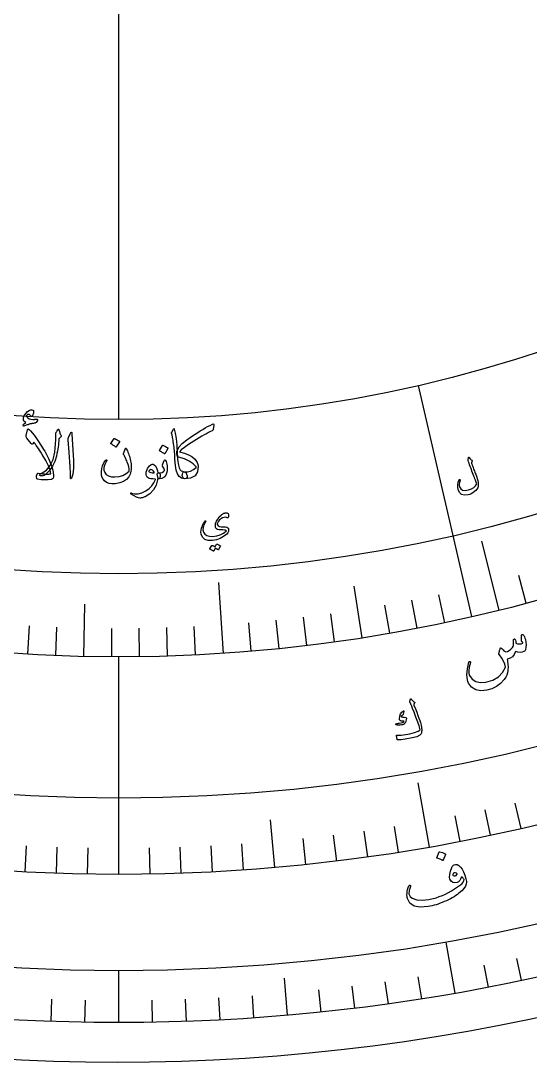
# Model space of a CAD drawing. Header units: millimetres. Extents: x -93 to 93, y -93 to 102.
# Drawn here: x -4.59 to 19.25, y -92.5 to -43.78 of the extents above; entities that cross this region are included whole.
import ezdxf

# ---------------------------------------------------------------- set-up
doc = ezdxf.new("R2010")
doc.units = ezdxf.units.MM
for name, color, linetype in [('CUT_OUTER', 1, 'Continuous'), ('ENGRAVE', 7, 'Continuous'), ('ENGRAVE_FINE', 8, 'Continuous'), ('TEXT', 5, 'Continuous')]:
    doc.layers.add(name, color=color, linetype=linetype)

msp = doc.modelspace()

# ---------------------------------------------------------------- linework, layer by layer
at = {"layer": 'CUT_OUTER'}
msp.add_arc((0.0002, -0.0002), 92.4998, 179.916824, 0.000097, dxfattribs=at)
at = {"layer": 'ENGRAVE'}
for points in [[(0, -62.4375), (0, 62.4375)], [(16.5289, -71.6558), (14.034, -60.8399)], [(17.7999, -71.3507), (16.9939, -68.1198)], [(4.8979, -73.3742), (4.6761, -70.0516)], [(11.3953, -72.6492), (11.0169, -70.2367)], [(-1.6394, -73.5192), (-1.5849, -71.0778)], [(0, -83.7125), (0, -73.5375)], [(14.5365, -82.4407), (14.0065, -79.4346)], [(7.296, -83.3939), (7.1009, -81.164)], [(15.7412, -89.2728), (15.3196, -86.8816)], [(0, -90.65), (0, -88.2219)], [(7.9007, -90.305), (7.7495, -88.5773)]]:
    msp.add_lwpolyline(points, dxfattribs=at)
for radius in [90.65, 90.65, 88.2219, 83.7125, 83.7125, 80.1513, 73.5375, 73.5375, 69.6525, 62.4375, 62.4375]:
    msp.add_circle((0, 0), radius, dxfattribs=at)
at = {"layer": 'ENGRAVE_FINE'}
for points in [[(19.0651, -71.0231), (18.7198, -69.7367)], [(15.2526, -71.9383), (14.9763, -70.6353)], [(12.6853, -72.4351), (12.4555, -71.1231)], [(13.9712, -72.1981), (13.7181, -70.8904)], [(10.1015, -72.8404), (9.9186, -71.521)], [(-4.2534, -73.4144), (-4.1764, -72.0846)], [(6.2022, -73.2755), (6.0899, -71.9482)], [(7.5046, -73.1536), (7.3687, -71.8285)], [(8.8045, -73.0085), (8.645, -71.6861)], [(-2.9469, -73.4784), (-2.8935, -72.1475)], [(-0.3313, -73.5368), (-0.3253, -72.2048)], [(0.9769, -73.531), (0.9592, -72.1991)], [(2.2848, -73.502), (2.2434, -72.1706)], [(3.5919, -73.4497), (3.5268, -72.1193)], [(18.8312, -81.567), (18.5565, -80.3772)], [(17.4048, -81.8832), (17.1509, -80.6889)], [(15.9731, -82.1745), (15.7401, -80.9759)], [(11.6505, -82.8978), (11.4806, -81.6887)], [(13.0955, -82.6819), (12.9045, -81.4759)], [(5.8395, -83.5086), (5.7543, -82.2906)], [(8.7503, -83.2539), (8.6227, -82.0396)], [(10.202, -83.0885), (10.0532, -81.8766)], [(-4.3812, -83.5978), (-4.3173, -82.3784)], [(-2.9215, -83.6615), (-2.8789, -82.4412)], [(-1.461, -83.6998), (-1.4397, -82.4789)], [(1.461, -83.6998), (1.4397, -82.4789)], [(2.9215, -83.6615), (2.8789, -82.4412)], [(4.3812, -83.5978), (4.3173, -82.3784)], [(18.8472, -88.6691), (18.6308, -87.6512)], [(17.2968, -88.9845), (17.0983, -87.963)], [(14.1808, -89.5339), (14.018, -88.5061)], [(9.4755, -90.1534), (9.3667, -89.1185)], [(11.0475, -89.9743), (10.9206, -88.9414)], [(12.616, -89.7678), (12.4712, -88.7373)], [(-3.1636, -90.5948), (-3.1273, -89.5548)], [(-1.5821, -90.6362), (-1.5639, -89.5957)], [(1.5821, -90.6362), (1.5639, -89.5957)], [(3.1636, -90.5948), (3.1273, -89.5548)], [(4.7443, -90.5258), (4.6898, -89.4866)], [(6.3234, -90.4292), (6.2508, -89.3911)]]:
    msp.add_lwpolyline(points, dxfattribs=at)
at = {"layer": 'TEXT'}
for points in [[(-3.9203, -62.6049), (-3.9603, -62.61), (-3.9974, -62.6149), (-4.0317, -62.6196), (-4.0631, -62.6241), (-4.0915, -62.6285), (-4.1167, -62.6331), (-4.1386, -62.638), (-4.1574, -62.643), (-4.1764, -62.6489), (-4.1994, -62.6563), (-4.2263, -62.6652), (-4.2571, -62.6755), (-4.2919, -62.6876), (-4.3306, -62.7015), (-4.3733, -62.7173), (-4.42, -62.7349), (-4.4389, -62.7399), (-4.4546, -62.7388), (-4.4673, -62.7316), (-4.4769, -62.7183), (-4.4809, -62.6872), (-4.4607, -62.6527), (-4.4163, -62.6149), (-4.3477, -62.5735), (-4.3957, -62.5407), (-4.4313, -62.5064), (-4.4546, -62.4706), (-4.4656, -62.4333), (-4.4634, -62.3646), (-4.4418, -62.2913), (-4.4011, -62.2135), (-4.3412, -62.1312), (-4.2717, -62.0584), (-4.2021, -62.0096), (-4.1323, -61.9847), (-4.0623, -61.9836), (-4.0241, -61.9963), (-3.999, -62.0191), (-3.987, -62.0521), (-3.988, -62.0952), (-3.9978, -62.1412), (-4.0118, -62.1831), (-4.0302, -62.2208), (-4.0528, -62.2542), (-4.0747, -62.2773), (-4.0943, -62.2869), (-4.1115, -62.2828), (-4.1262, -62.2651), (-4.1427, -62.2391), (-4.1626, -62.2195), (-4.1859, -62.2064), (-4.2127, -62.1997), (-4.2411, -62.1977), (-4.2666, -62.2023), (-4.2892, -62.2133), (-4.3087, -62.2308), (-4.3237, -62.2525), (-4.3291, -62.2733), (-4.325, -62.2932), (-4.3113, -62.3123), (-4.2584, -62.3589), (-4.1925, -62.3949), (-4.1137, -62.4204), (-4.022, -62.4352), (-4.014, -62.4354), (-4.0049, -62.4351), (-3.9949, -62.4343), (-3.9839, -62.4329), (-3.9719, -62.4312), (-3.959, -62.4294), (-3.9451, -62.4275), (-3.9303, -62.4253), (-3.9142, -62.4233), (-3.8997, -62.4214), (-3.8866, -62.4195), (-3.8752, -62.4178), (-3.865, -62.4164), (-3.856, -62.4155), (-3.8482, -62.4151), (-3.8416, -62.4152), (-3.8292, -62.4173), (-3.8192, -62.422), (-3.8117, -62.4294), (-3.8066, -62.4393), (-3.8036, -62.4487), (-3.8024, -62.4576), (-3.8031, -62.466), (-3.8057, -62.4739), (-3.8385, -62.5288), (-3.8686, -62.5689), (-3.8958, -62.5943), (-3.9203, -62.6049)], [(2.8349, -63.9399), (3.0694, -64.0057), (3.2645, -64.0817), (3.4201, -64.1683), (3.5362, -64.2658), (3.6081, -64.354), (3.661, -64.4424), (3.6949, -64.5311), (3.7096, -64.62), (3.6828, -64.8854), (3.5671, -65.0713), (3.3621, -65.1773), (3.0682, -65.2026), (3.047, -65.1981), (3.0279, -65.1856), (3.0107, -65.1653), (2.9956, -65.1369), (2.9812, -65.0962), (2.9737, -65.0572), (2.973, -65.0198), (2.9791, -64.984), (2.9947, -64.9331), (3.0121, -64.8978), (3.0315, -64.8781), (3.0528, -64.874), (3.2153, -64.8757), (3.364, -64.8437), (3.4985, -64.7779), (3.6186, -64.6785), (3.6258, -64.6705), (3.6296, -64.663), (3.6298, -64.6561), (3.6265, -64.6499), (3.486, -64.5007), (3.2998, -64.3756), (3.0679, -64.2742), (2.7902, -64.1959), (2.7609, -64.1812), (2.7392, -64.1502), (2.7249, -64.1028), (2.7181, -64.039), (2.7176, -63.9824), (2.7213, -63.9315), (2.7291, -63.8863), (2.7409, -63.8468), (2.8223, -63.7103), (2.9684, -63.5559), (3.1787, -63.383), (3.4525, -63.191), (3.5746, -63.1121), (3.6949, -63.0364), (3.8134, -62.9639), (3.9302, -62.8947), (4.0452, -62.8286), (4.1584, -62.7658), (4.27, -62.7062), (4.3799, -62.6498), (4.4153, -62.6387), (4.4388, -62.6425), (4.4505, -62.6613), (4.4502, -62.6951), (4.4185, -62.8952), (4.4134, -62.9158), (4.4043, -62.9331), (4.3911, -62.9472), (4.3738, -62.958), (4.2888, -62.9981), (4.1972, -63.0442), (4.099, -63.0963), (3.994, -63.1543), (3.8826, -63.2185), (3.7647, -63.2889), (3.6405, -63.3655), (3.5097, -63.4483), (3.2651, -63.6076), (3.0707, -63.7424), (2.9272, -63.853), (2.8349, -63.9399)], [(-3.7666, -64.9431), (-3.659, -64.9588), (-3.5614, -64.9708), (-3.4738, -64.9792), (-3.3963, -64.9839), (-3.3287, -64.9854), (-3.2708, -64.9837), (-3.2226, -64.979), (-3.1842, -64.9712), (-3.2154, -64.8006), (-3.292, -64.594), (-3.4135, -64.3512), (-3.5791, -64.072), (-3.6441, -63.969), (-3.7047, -63.8746), (-3.7609, -63.7888), (-3.8129, -63.7117), (-3.8607, -63.6434), (-3.9043, -63.5841), (-3.9437, -63.5339), (-3.979, -63.4928), (-4.0303, -63.5712), (-4.0505, -63.5797), (-4.0695, -63.5796), (-4.0871, -63.5711), (-4.1034, -63.5539), (-4.3001, -63.3085), (-4.3178, -63.2797), (-4.3284, -63.2493), (-4.332, -63.2174), (-4.3286, -63.1841), (-4.2673, -62.9151), (-4.262, -62.8962), (-4.2552, -62.8829), (-4.2468, -62.8753), (-4.2369, -62.8732), (-4.1929, -62.8963), (-4.1251, -62.9646), (-4.0331, -63.0779), (-3.9167, -63.2361), (-3.8527, -63.3259), (-3.7909, -63.4144), (-3.7314, -63.5018), (-3.6741, -63.588), (-3.6192, -63.6731), (-3.5665, -63.7569), (-3.5162, -63.8396), (-3.4681, -63.9212), (-3.2904, -64.2531), (-3.1612, -64.5496), (-3.0813, -64.8109), (-3.0516, -65.0371), (-3.0574, -65.1154), (-3.0762, -65.1747), (-3.108, -65.215), (-3.1528, -65.2362), (-3.3048, -65.2581), (-3.4632, -65.2628), (-3.6278, -65.2503), (-3.7986, -65.2206), (-3.8142, -65.2171), (-3.8266, -65.2119), (-3.8357, -65.2049), (-3.8415, -65.1961), (-3.858, -65.1302), (-3.8587, -65.0703), (-3.8434, -65.0165), (-3.8123, -64.9687), (-3.7993, -64.9548), (-3.7873, -64.9458), (-3.7764, -64.942), (-3.7666, -64.9431)], [(-3.3962, -64.9824), (-3.4478, -65.021), (-3.5032, -65.0481), (-3.5623, -65.0635), (-3.6252, -65.0673), (-3.6609, -65.0633), (-3.6862, -65.056), (-3.701, -65.0454), (-3.7054, -65.0314), (-3.6996, -65.0141), (-3.6844, -64.9965), (-3.6597, -64.9787), (-3.6255, -64.9606), (-3.3892, -64.8029), (-3.2059, -64.5835), (-3.0757, -64.3026), (-2.998, -63.9607), (-2.9745, -63.7691), (-2.9592, -63.5775), (-2.952, -63.3859), (-2.9528, -63.1943), (-2.9531, -63.1388), (-2.9505, -63.0949), (-2.9449, -63.0624), (-2.9365, -63.0414), (-2.9194, -63.014), (-2.9043, -62.9896), (-2.8912, -62.9682), (-2.8803, -62.9499), (-2.8712, -62.9346), (-2.8637, -62.9224), (-2.858, -62.9133), (-2.8539, -62.9072), (-2.8459, -62.8995), (-2.838, -62.8946), (-2.8303, -62.8924), (-2.8227, -62.8929), (-2.8133, -62.8971), (-2.8063, -62.9023), (-2.8016, -62.9086), (-2.7993, -62.9159), (-2.7801, -62.9997), (-2.7601, -63.0674), (-2.7394, -63.1191), (-2.7179, -63.1547), (-2.7016, -63.1801), (-2.6963, -63.2042), (-2.7021, -63.2271), (-2.7189, -63.2487), (-2.8088, -63.3358), (-2.8113, -63.4251), (-2.8172, -63.5177), (-2.8266, -63.6134), (-2.8394, -63.7123), (-2.8555, -63.8146), (-2.8746, -63.9205), (-2.897, -64.0299), (-2.9224, -64.1429), (-2.9996, -64.3968), (-3.1043, -64.6214), (-3.2364, -64.8166), (-3.3962, -64.9824)], [(-2.2746, -63.1001), (-2.2433, -63.0432), (-2.2191, -63.0237), (-2.202, -63.0416), (-2.1918, -63.0968), (-2.1473, -63.8663), (-2.1205, -64.3386), (-2.1233, -64.7151), (-2.1563, -64.9958), (-2.2199, -65.1805), (-2.2309, -65.1954), (-2.2405, -65.2033), (-2.2486, -65.2042), (-2.2553, -65.1981), (-2.2605, -65.1887), (-2.2641, -65.1767), (-2.2659, -65.1619), (-2.2661, -65.1445), (-2.2614, -65.0088), (-2.2627, -64.8648), (-2.2699, -64.7123), (-2.2831, -64.5513), (-2.2857, -64.5093), (-2.294, -64.3958), (-2.3078, -64.2107), (-2.3271, -63.9541), (-2.3741, -63.3849), (-2.3745, -63.3547), (-2.3719, -63.327), (-2.3663, -63.3017), (-2.3578, -63.2789)], [(-0.2166, -63.3287), (-0.2128, -63.3248), (-0.2074, -63.3225), (-0.2005, -63.3217), (-0.1921, -63.3225), (-0.1325, -63.3473), (-0.0763, -63.3776), (-0.0235, -63.4133), (0.0258, -63.4544), (0.0306, -63.4607), (0.0328, -63.4669), (0.0322, -63.4732), (0.0289, -63.4795), (-0.1161, -63.7175), (-0.1215, -63.7231), (-0.1284, -63.7245), (-0.1369, -63.7215), (-0.1469, -63.7143), (-0.1556, -63.708), (-0.1693, -63.6986), (-0.188, -63.686), (-0.2116, -63.6702), (-0.2407, -63.6513), (-0.2755, -63.6293), (-0.316, -63.604), (-0.3623, -63.5756), (-0.3684, -63.5708), (-0.3715, -63.5661), (-0.3714, -63.5614), (-0.3683, -63.5567)], [(3.0559, -64.8738), (3.1061, -64.8906), (3.1459, -64.9275), (3.1753, -64.9845), (3.1943, -65.0616), (3.1965, -65.1264), (3.1768, -65.1715), (3.135, -65.1968), (3.0714, -65.2024), (2.9999, -65.1924), (2.9346, -65.1711), (2.8756, -65.1384), (2.8229, -65.0945), (2.7441, -64.9816), (2.6856, -64.811), (2.6473, -64.5827), (2.6292, -64.2967), (2.6266, -64.2099), (2.6229, -64.1249), (2.6181, -64.0417), (2.6123, -63.9603), (2.6054, -63.8809), (2.5974, -63.8038), (2.5883, -63.7288), (2.5782, -63.656), (2.564, -63.5637), (2.5507, -63.4799), (2.5384, -63.4048), (2.5269, -63.3382), (2.5165, -63.2806), (2.507, -63.2324), (2.4985, -63.1936), (2.4909, -63.1641), (2.478, -63.1148), (2.4713, -63.0755), (2.4707, -63.0461), (2.4763, -63.0267), (2.559, -62.8791), (2.5711, -62.8637), (2.5818, -62.8594), (2.5911, -62.8661), (2.5989, -62.8838), (2.6443, -63.0718), (2.6823, -63.3232), (2.7129, -63.638), (2.7358, -64.0163), (2.7442, -64.1562), (2.7537, -64.2817), (2.7645, -64.3929), (2.7764, -64.4897), (2.7894, -64.5719), (2.8036, -64.6394), (2.8189, -64.6922), (2.8354, -64.7302), (2.8736, -64.7851), (2.9231, -64.8274), (2.9839, -64.857), (3.0559, -64.8738)], [(0.3537, -63.7981), (0.3799, -63.8508), (0.4054, -63.9058), (0.4301, -63.9633), (0.4542, -64.023), (0.4772, -64.0855), (0.4986, -64.1511), (0.5186, -64.2199), (0.5371, -64.2918), (0.5531, -64.3635), (0.5656, -64.4345), (0.5746, -64.505), (0.5802, -64.575), (0.5822, -64.6446), (0.5806, -64.714), (0.5756, -64.7833), (0.5669, -64.8524), (0.5522, -64.925), (0.5319, -64.9921), (0.506, -65.0538), (0.4745, -65.1101), (0.3666, -65.2382), (0.2237, -65.3362), (0.0458, -65.4037), (-0.1668, -65.4406), (-0.3206, -65.4437), (-0.4552, -65.4227), (-0.5706, -65.3778), (-0.6665, -65.3089), (-0.7381, -65.2208), (-0.7868, -65.118), (-0.8128, -65.0006), (-0.816, -64.8685), (-0.7964, -64.729), (-0.757, -64.5951), (-0.6979, -64.4669), (-0.6192, -64.3443), (-0.6068, -64.3304), (-0.5949, -64.3226), (-0.5833, -64.3212), (-0.5723, -64.326), (-0.562, -64.3359), (-0.5592, -64.3496), (-0.5639, -64.3672), (-0.576, -64.3886), (-0.6548, -64.5432), (-0.6946, -64.6828), (-0.6951, -64.8075), (-0.6562, -64.9174), (-0.5836, -65.0058), (-0.4804, -65.0693), (-0.3464, -65.1077), (-0.1817, -65.1209), (0.0172, -65.1018), (0.1943, -65.0496), (0.3493, -64.9646), (0.482, -64.8468), (0.4848, -64.8427), (0.4867, -64.8366), (0.4878, -64.8286), (0.4881, -64.8186), (0.483, -64.7401), (0.4657, -64.6488), (0.4362, -64.5446), (0.3946, -64.4276), (0.3713, -64.3687), (0.3487, -64.3139), (0.3271, -64.2632), (0.3062, -64.2166), (0.286, -64.1743), (0.2662, -64.1365), (0.2468, -64.1032), (0.2279, -64.0743), (0.2189, -64.0593), (0.2138, -64.0454), (0.2126, -64.0327), (0.2153, -64.0211), (0.3073, -63.7889), (0.3159, -63.7753), (0.3265, -63.7724), (0.3391, -63.7799), (0.3537, -63.7981)], [(2.0436, -63.6472), (2.0474, -63.6431), (2.0527, -63.6406), (2.0596, -63.6396), (2.0681, -63.6401), (2.1289, -63.6628), (2.1864, -63.691), (2.2407, -63.7248), (2.2918, -63.7641), (2.2968, -63.7702), (2.2992, -63.7764), (2.2988, -63.7827), (2.2957, -63.7891), (2.1585, -64.0321), (2.1532, -64.038), (2.1463, -64.0396), (2.1377, -64.0369), (2.1274, -64.03), (2.1184, -64.024), (2.1043, -64.0151), (2.0851, -64.0032), (2.0608, -63.9883), (2.0309, -63.9705), (1.9952, -63.9496), (1.9535, -63.9259), (1.906, -63.8991), (1.8997, -63.8946), (1.8965, -63.89), (1.8963, -63.8853), (1.8993, -63.8805)], [(16.3615, -64.2154), (16.3634, -64.2083), (16.3668, -64.2027), (16.3716, -64.1987), (16.3778, -64.1961), (16.3846, -64.1956), (16.3909, -64.1977), (16.3968, -64.2022), (16.4023, -64.2093), (16.4327, -64.251), (16.4628, -64.286), (16.4925, -64.3144), (16.5218, -64.3361), (16.5309, -64.3443), (16.5357, -64.3552), (16.5362, -64.3688), (16.5323, -64.3852), (16.5292, -64.3934), (16.5263, -64.4012), (16.5236, -64.4088), (16.5211, -64.4161), (16.5187, -64.4229), (16.5164, -64.4291), (16.5143, -64.4348), (16.5123, -64.4399), (16.5091, -64.4491), (16.5077, -64.4594), (16.5082, -64.4708), (16.5107, -64.4834), (16.522, -64.5178), (16.5349, -64.5551), (16.5493, -64.5954), (16.5654, -64.6387), (16.5828, -64.6849), (16.6016, -64.7342), (16.6217, -64.7865), (16.6431, -64.8419), (16.6653, -64.8969), (16.6858, -64.9487), (16.7046, -64.9974), (16.7215, -65.0428), (16.7369, -65.0851), (16.7509, -65.1245), (16.7634, -65.1608), (16.7744, -65.1942), (16.803, -65.294), (16.8192, -65.3913), (16.8232, -65.4861), (16.8149, -65.5784), (16.7982, -65.6356), (16.7646, -65.6932), (16.7139, -65.7509), (16.646, -65.8089), (16.5699, -65.8619), (16.4965, -65.9042), (16.4257, -65.9357), (16.3577, -65.9565), (16.1792, -65.9755), (16.0398, -65.941), (15.9397, -65.8533), (15.8786, -65.7125), (15.8611, -65.6009), (15.8638, -65.4867), (15.8867, -65.3701), (15.9298, -65.2509), (15.9335, -65.2437), (15.938, -65.2387), (15.9434, -65.2359), (15.9495, -65.2353), (15.9564, -65.2362), (15.962, -65.2382), (15.9662, -65.2413), (15.9692, -65.2456), (15.9721, -65.2522), (15.9735, -65.259), (15.9733, -65.2659), (15.9716, -65.2729), (15.9473, -65.3749), (15.9341, -65.46), (15.932, -65.5281), (15.9411, -65.5792), (16.0014, -65.6794), (16.0933, -65.7372), (16.2167, -65.7524), (16.3716, -65.7249), (16.5051, -65.6758), (16.613, -65.6121), (16.6952, -65.534), (16.7517, -65.4415), (16.741, -65.4066), (16.7278, -65.366), (16.7118, -65.3197), (16.6932, -65.2678), (16.6718, -65.2102), (16.6474, -65.1467), (16.6201, -65.0773), (16.5899, -65.0021), (16.5596, -64.9243), (16.5301, -64.8476), (16.5015, -64.7721), (16.4737, -64.6976), (16.4469, -64.6243), (16.4212, -64.552), (16.3966, -64.4809), (16.3731, -64.4107), (16.3476, -64.3439), (16.346, -64.336), (16.3452, -64.3284), (16.3454, -64.3211), (16.3464, -64.3141)], [(1.8134, -65.2495), (1.7462, -65.5093), (1.6267, -65.7285), (1.4548, -65.9066), (1.2303, -66.0434), (1.1988, -66.0574), (1.1676, -66.07), (1.1367, -66.0812), (1.1063, -66.091), (1.0764, -66.0992), (1.0472, -66.1057), (1.0189, -66.1103), (0.9913, -66.1132), (0.9223, -66.1046), (0.8305, -66.0708), (0.7162, -66.0116), (0.5795, -65.927), (0.5648, -65.9148), (0.5562, -65.9029), (0.5535, -65.8914), (0.5568, -65.8802), (0.5643, -65.8715), (0.5742, -65.8675), (0.5866, -65.8682), (0.6014, -65.8735), (0.7429, -65.9169), (0.9013, -65.9147), (1.076, -65.8669), (1.2667, -65.7732), (1.4214, -65.6653), (1.5482, -65.5392), (1.647, -65.3952), (1.7181, -65.2333), (1.7173, -65.2276), (1.7154, -65.2232), (1.7124, -65.2199), (1.7082, -65.2179), (1.5992, -65.2144), (1.5063, -65.2041), (1.4294, -65.187), (1.3687, -65.1632), (1.3213, -65.1254), (1.2911, -65.0724), (1.2779, -65.0041), (1.2818, -64.9206), (1.2833, -64.9095), (1.2853, -64.8982), (1.2876, -64.8867), (1.2903, -64.8749), (1.2934, -64.8628), (1.2969, -64.8501), (1.3008, -64.8368), (1.305, -64.823), (1.34, -64.7327), (1.3832, -64.6576), (1.4343, -64.5975), (1.4936, -64.5525), (1.5546, -64.5272), (1.6111, -64.5262), (1.6631, -64.5495), (1.7107, -64.5973), (1.7531, -64.6643), (1.786, -64.7425), (1.8095, -64.832), (1.8235, -64.9327), (1.8297, -64.9324), (1.8357, -64.9319), (1.8415, -64.9313), (1.8471, -64.9304), (1.8527, -64.9296), (1.8584, -64.9289), (1.8644, -64.9285), (1.8706, -64.9282), (1.892, -64.9321), (1.9089, -64.9451), (1.9214, -64.9673), (1.9294, -64.9986), (1.9334, -65.0331), (1.9338, -65.0682), (1.9307, -65.1037), (1.9241, -65.1398), (1.915, -65.1716), (1.9044, -65.1944), (1.8923, -65.2083), (1.8788, -65.2132), (1.8188, -65.2149), (1.8186, -65.2206), (1.8176, -65.2282), (1.8159, -65.2379), (1.8134, -65.2495)], [(1.6527, -64.9028), (1.6183, -64.8462), (1.5811, -64.8066), (1.5413, -64.7839), (1.4988, -64.778), (1.4736, -64.7853), (1.4513, -64.7963), (1.4318, -64.8113), (1.4151, -64.83), (1.4099, -64.8399), (1.4093, -64.8505), (1.4135, -64.8618), (1.4224, -64.8738), (1.4554, -64.9014), (1.5029, -64.9197), (1.5646, -64.9287), (1.6408, -64.9281), (1.6486, -64.9264), (1.6532, -64.9216), (1.6546, -64.9137), (1.6527, -64.9028)], [(2.0443, -64.5468), (2.1255, -64.3498), (2.1376, -64.3281), (2.151, -64.32), (2.1657, -64.3256), (2.1815, -64.3448), (2.2116, -64.4031), (2.2356, -64.4641), (2.2535, -64.5278), (2.2652, -64.5943), (2.2706, -64.664), (2.2694, -64.7372), (2.2617, -64.814), (2.2474, -64.8943), (2.1998, -65.0303), (2.122, -65.1289), (2.0139, -65.19), (1.8757, -65.2133), (1.8594, -65.2038), (1.8422, -65.1743), (1.824, -65.1248), (1.8049, -65.0554), (1.7989, -65.0182), (1.7991, -64.9874), (1.8053, -64.9632), (1.8176, -64.9454), (1.8276, -64.9384), (1.8393, -64.9338), (1.8526, -64.9315), (1.8676, -64.9314), (1.9546, -64.9261), (2.0297, -64.9062), (2.093, -64.8716), (2.1443, -64.8226), (2.1465, -64.8188), (2.1471, -64.8138), (2.1461, -64.8078), (2.1435, -64.8006), (2.1297, -64.7568), (2.11, -64.7124), (2.0844, -64.6674), (2.053, -64.6218), (2.0426, -64.6045), (2.0378, -64.5862), (2.0383, -64.567), (2.0443, -64.5468)], [(5.0773, -67.0274), (5.0084, -67.01), (4.9333, -67.0146), (4.852, -67.0414), (4.7644, -67.0902), (4.7097, -67.1346), (4.6651, -67.1861), (4.6306, -67.2448), (4.6062, -67.3106), (4.6042, -67.3235), (4.6049, -67.3368), (4.6082, -67.3505), (4.6141, -67.3645), (4.6503, -67.4067), (4.7082, -67.4365), (4.7879, -67.4536), (4.8893, -67.4582), (4.9893, -67.4614), (5.0628, -67.4752), (5.1099, -67.4995), (5.1304, -67.5345), (5.1381, -67.6104), (5.1282, -67.6792), (5.1006, -67.741), (5.0552, -67.7957), (4.9065, -67.913), (4.7451, -68.0029), (4.5711, -68.0652), (4.3848, -68.0998), (4.1788, -68.0986), (4.0217, -68.0469), (3.9138, -67.9449), (3.855, -67.7929), (3.8473, -67.7081), (3.8543, -67.6152), (3.8761, -67.514), (3.9125, -67.4047), (3.9256, -67.3741), (3.9391, -67.3445), (3.9531, -67.316), (3.9675, -67.2885), (3.9824, -67.2618), (3.9981, -67.2359), (4.0144, -67.2108), (4.0314, -67.1863), (4.0407, -67.1761), (4.0493, -67.1717), (4.0572, -67.173), (4.0644, -67.1802), (4.0688, -67.1893), (4.0703, -67.1986), (4.0689, -67.2081), (4.0646, -67.2178), (3.9872, -67.3611), (3.9436, -67.4887), (3.9341, -67.6006), (3.9589, -67.697), (4.0266, -67.796), (4.1216, -67.8631), (4.2438, -67.8979), (4.3931, -67.9004), (4.5824, -67.8729), (4.751, -67.8224), (4.8988, -67.7492), (5.0256, -67.6534), (5.0331, -67.6455), (5.0356, -67.638), (5.033, -67.6308), (5.0256, -67.6241), (4.9964, -67.6126), (4.9468, -67.6048), (4.8766, -67.6004), (4.7859, -67.5996), (4.6934, -67.5948), (4.6219, -67.5785), (4.5715, -67.5508), (4.5422, -67.5117), (4.5267, -67.4645), (4.52, -67.4143), (4.5219, -67.3612), (4.5325, -67.3051), (4.5717, -67.1937), (4.6292, -67.0897), (4.705, -66.9929), (4.7991, -66.9034), (4.8242, -66.882), (4.8488, -66.8632), (4.8727, -66.8471), (4.896, -66.8336), (4.9187, -66.8226), (4.9404, -66.8141), (4.9613, -66.8079), (4.9813, -66.8042), (5.0607, -66.8057), (5.1118, -66.8368), (5.1344, -66.8975), (5.1285, -66.9879), (5.1208, -67.0127), (5.1096, -67.0276), (5.0951, -67.0325), (5.0773, -67.0274)], [(4.5764, -68.2714), (4.5788, -68.2686), (4.5824, -68.2668), (4.5871, -68.266), (4.593, -68.2661), (4.6143, -68.2724), (4.6351, -68.2795), (4.6552, -68.2874), (4.6747, -68.2962), (4.6938, -68.3059), (4.7125, -68.3166), (4.7309, -68.3284), (4.7491, -68.3413), (4.7527, -68.3454), (4.7544, -68.3498), (4.7544, -68.3547), (4.7525, -68.3599), (4.6616, -68.5253), (4.659, -68.5275), (4.6549, -68.5278), (4.6493, -68.5261), (4.6422, -68.5224), (4.6373, -68.5189), (4.6294, -68.5141), (4.6185, -68.5081), (4.6045, -68.5009), (4.5874, -68.4923), (4.567, -68.4822), (4.5434, -68.4706), (4.5164, -68.4575), (4.4438, -68.5858), (4.4403, -68.5898), (4.4356, -68.591), (4.4296, -68.5894), (4.4224, -68.5851), (4.4162, -68.5813), (4.4064, -68.5756), (4.3929, -68.5681), (4.376, -68.5587), (4.3551, -68.5475), (4.3302, -68.5344), (4.3011, -68.5195), (4.268, -68.5028), (4.2645, -68.4998), (4.2628, -68.4968), (4.263, -68.4937), (4.2651, -68.4904), (4.3593, -68.3317), (4.3618, -68.3289), (4.3654, -68.3271), (4.3701, -68.3263), (4.376, -68.3264), (4.3941, -68.331), (4.4117, -68.3364), (4.4289, -68.3428), (4.4456, -68.3502), (4.4618, -68.3584), (4.4775, -68.3672), (4.4927, -68.3767), (4.5075, -68.387)], [(18.8505, -72.5346), (18.8525, -72.518), (18.8574, -72.5053), (18.8651, -72.4964), (18.8756, -72.4913), (18.8903, -72.4893), (18.9038, -72.4913), (18.916, -72.4973), (18.9271, -72.5073), (18.9577, -72.5452), (18.9854, -72.5948), (19.0104, -72.6562), (19.0325, -72.7293), (19.0566, -72.8519), (19.0641, -72.9724), (19.0549, -73.0909), (19.029, -73.2073), (19.0173, -73.2367), (19.0025, -73.2609), (18.9845, -73.28), (18.9633, -73.294), (18.8805, -73.3211), (18.7861, -73.3295), (18.68, -73.3193), (18.5624, -73.2903), (18.5053, -73.4318), (18.4219, -73.5372), (18.3123, -73.6064), (18.1766, -73.6393), (18.1901, -73.7132), (18.2009, -73.7847), (18.2091, -73.8538), (18.2147, -73.9207), (18.2177, -73.9857), (18.2182, -74.0492), (18.2163, -74.1112), (18.2119, -74.1719), (18.1945, -74.2835), (18.1601, -74.3911), (18.1089, -74.4945), (18.0407, -74.5937), (17.8687, -74.7765), (17.6745, -74.9221), (17.4585, -75.0301), (17.221, -75.1005), (16.9412, -75.1261), (16.7055, -75.0795), (16.514, -74.9612), (16.367, -74.7715), (16.3367, -74.6982), (16.3148, -74.6085), (16.3013, -74.5024), (16.296, -74.38), (16.3006, -74.2435), (16.3174, -74.0989), (16.3464, -73.9462), (16.3875, -73.7853), (16.3913, -73.7749), (16.397, -73.7668), (16.4046, -73.761), (16.414, -73.7575), (16.424, -73.7562), (16.433, -73.7569), (16.4411, -73.7597), (16.4483, -73.7644), (16.4542, -73.7725), (16.4576, -73.7815), (16.4584, -73.7915), (16.4568, -73.8026), (16.4067, -74.0158), (16.3817, -74.1875), (16.3821, -74.3176), (16.408, -74.4062), (16.5402, -74.5849), (16.7117, -74.6979), (16.9224, -74.7449), (17.172, -74.7256), (17.5043, -74.6261), (17.7694, -74.4744), (17.9669, -74.2713), (18.0965, -74.0173), (18.0621, -73.8791), (18.0036, -73.7385), (17.9213, -73.5955), (17.8152, -73.4499), (17.8029, -73.4356), (17.7948, -73.422), (17.791, -73.4092), (17.7915, -73.3972), (17.8007, -73.3542), (17.8096, -73.3138), (17.8182, -73.276), (17.8265, -73.2408), (17.8346, -73.2085), (17.8426, -73.1797), (17.8505, -73.1544), (17.8584, -73.1325), (17.8635, -73.1228), (17.8702, -73.1177), (17.8785, -73.1173), (17.8884, -73.1215), (17.8939, -73.1252), (17.9017, -73.131), (17.9119, -73.139), (17.9244, -73.1492), (17.9388, -73.1617), (17.9548, -73.1765), (17.9722, -73.1937), (17.9911, -73.2133), (18.029, -73.2506), (18.0597, -73.2769), (18.0831, -73.2921), (18.0992, -73.2964), (18.1906, -73.2817), (18.2763, -73.2442), (18.3562, -73.1837), (18.4302, -73.1003), (18.4524, -73.0517), (18.4676, -72.9773), (18.4758, -72.8773), (18.4769, -72.7515), (18.477, -72.7396), (18.4802, -72.7287), (18.4863, -72.7189), (18.4955, -72.7102), (18.5045, -72.7037), (18.5138, -72.7), (18.5233, -72.699), (18.5331, -72.7006), (18.5516, -72.7188), (18.5668, -72.758), (18.5787, -72.8181), (18.5874, -72.8993), (18.6674, -72.9242), (18.7484, -72.9332), (18.8305, -72.9263), (18.9134, -72.9034), (18.9058, -72.8786), (18.8973, -72.859), (18.8879, -72.8447), (18.8776, -72.8357), (18.8664, -72.8276), (18.8586, -72.8186), (18.8542, -72.8087), (18.8532, -72.798)], [(13.6903, -75.516), (13.7072, -75.5379), (13.7244, -75.5585), (13.7419, -75.5777), (13.7598, -75.5956), (13.7782, -75.612), (13.7971, -75.627), (13.8167, -75.6406), (13.8369, -75.6527), (13.8452, -75.6601), (13.8492, -75.6698), (13.8491, -75.6816), (13.8448, -75.6957), (13.817, -75.7708), (13.8145, -75.7789), (13.8128, -75.7856), (13.8121, -75.791), (13.8122, -75.795), (13.8824, -75.9716), (13.9447, -76.1314), (13.9991, -76.2744), (14.0457, -76.4005), (14.0841, -76.5097), (14.1141, -76.6019), (14.1359, -76.6771), (14.1492, -76.7354), (14.1696, -76.8461), (14.1741, -76.8815), (14.177, -76.9174), (14.1781, -76.9538), (14.1776, -76.9906), (14.1752, -77.0279), (14.1709, -77.0657), (14.1646, -77.1041), (14.1563, -77.1429), (14.0978, -77.2089), (13.9536, -77.2726), (13.7236, -77.3335), (13.408, -77.3907), (13.3086, -77.4044), (13.2163, -77.4144), (13.131, -77.4207), (13.0527, -77.4235), (13.0452, -77.4217), (13.0395, -77.4181), (13.0356, -77.4128), (13.0333, -77.4058), (13.0254, -77.3714), (13.0185, -77.3401), (13.0125, -77.3119), (13.0074, -77.2866), (13.0033, -77.2642), (13, -77.2442), (12.9976, -77.2267), (12.996, -77.2117), (12.9956, -77.2032), (12.9978, -77.198), (13.0026, -77.1962), (13.01, -77.1977), (13.0658, -77.2047), (13.1362, -77.2049), (13.2212, -77.1981), (13.3208, -77.1843), (13.6165, -77.1325), (13.8452, -77.0774), (14.0068, -77.0194), (14.1016, -76.959), (14.0888, -76.8903), (14.0519, -76.7678), (13.991, -76.5917), (13.9062, -76.3618), (13.8197, -76.1319), (13.7537, -75.9581), (13.708, -75.8404), (13.6827, -75.7789), (13.6752, -75.7621), (13.6682, -75.7464), (13.6617, -75.7319), (13.6557, -75.7184), (13.6501, -75.7061), (13.6452, -75.6952), (13.6407, -75.6856), (13.6368, -75.6774), (13.6295, -75.6593), (13.6257, -75.6415), (13.6254, -75.6239), (13.6286, -75.6065), (13.6553, -75.513), (13.6577, -75.5065), (13.6608, -75.502), (13.6645, -75.4995), (13.6688, -75.4988), (13.6746, -75.5009), (13.6801, -75.5044), (13.6853, -75.5094), (13.6903, -75.516)], [(13.3261, -76.0663), (13.3303, -76.0661), (13.3343, -76.0672), (13.3379, -76.0695), (13.3411, -76.073), (13.3425, -76.0764), (13.3435, -76.0802), (13.3439, -76.0843), (13.3438, -76.0889), (13.3178, -76.217), (13.3142, -76.2302), (13.3098, -76.2406), (13.3046, -76.2482), (13.2987, -76.253), (13.2719, -76.266), (13.2498, -76.2808), (13.2323, -76.2974), (13.2194, -76.3158), (13.2178, -76.3245), (13.2235, -76.3326), (13.2366, -76.3399), (13.2571, -76.3465), (13.2705, -76.3487), (13.2842, -76.3506), (13.2982, -76.3521), (13.3127, -76.3532), (13.3276, -76.354), (13.3432, -76.3543), (13.3595, -76.3542), (13.3764, -76.3537), (13.4376, -76.3676), (13.4645, -76.4135), (13.457, -76.4913), (13.4151, -76.6012), (13.3958, -76.6351), (13.3759, -76.6623), (13.3553, -76.6829), (13.3343, -76.6969), (13.3101, -76.7065), (13.2757, -76.7147), (13.2313, -76.7213), (13.1767, -76.7265), (13.1487, -76.7285), (13.122, -76.7295), (13.0966, -76.7293), (13.0724, -76.728), (13.0496, -76.7261), (13.0282, -76.7239), (13.0082, -76.7215), (12.9896, -76.7188), (12.9777, -76.7145), (12.9688, -76.7089), (12.9628, -76.7019), (12.9598, -76.6935), (12.9597, -76.6844), (12.9629, -76.6773), (12.9693, -76.6723), (12.9789, -76.6693), (13.01, -76.6619), (13.0453, -76.654), (13.0849, -76.6456), (13.1288, -76.6368), (13.2107, -76.6203), (13.274, -76.6042), (13.3189, -76.5887), (13.3453, -76.5737), (13.3485, -76.5704), (13.3499, -76.5665), (13.3494, -76.5621), (13.3471, -76.5571), (13.3445, -76.5542), (13.3403, -76.5519), (13.3345, -76.5501), (13.3271, -76.5489), (13.259, -76.5444), (13.2304, -76.5412), (13.2053, -76.5351), (13.1837, -76.526), (13.1657, -76.5139), (13.1496, -76.4989), (13.1388, -76.4824), (13.1333, -76.4644), (13.133, -76.4449), (13.152, -76.3099), (13.1905, -76.2019), (13.2485, -76.1207), (13.3261, -76.0663)], [(14.9999, -82.666), (15.0032, -82.6611), (15.0084, -82.6576), (15.0155, -82.6555), (15.0245, -82.6547), (15.0918, -82.6692), (15.1566, -82.6901), (15.2188, -82.7173), (15.2785, -82.7509), (15.2848, -82.7565), (15.2882, -82.7627), (15.2888, -82.7694), (15.2866, -82.7766), (15.1807, -83.0543), (15.1761, -83.0613), (15.1691, -83.064), (15.1597, -83.0626), (15.1478, -83.0569), (15.1375, -83.052), (15.1213, -83.0447), (15.0993, -83.0351), (15.0714, -83.0232), (15.0374, -83.009), (14.9966, -82.9926), (14.9492, -82.974), (14.8952, -82.9532), (14.8879, -82.9494), (14.8838, -82.945), (14.8829, -82.9401), (14.8852, -82.9346)], [(15.7021, -83.2634), (15.7658, -83.2464), (15.8349, -83.2595), (15.9093, -83.3025), (15.9891, -83.3755), (16.067, -83.4754), (16.1358, -83.5991), (16.1954, -83.7467), (16.2457, -83.9182), (16.2598, -83.9812), (16.2669, -84.0409), (16.267, -84.0973), (16.26, -84.1503), (16.2206, -84.2611), (16.1514, -84.3729), (16.0523, -84.4855), (15.9232, -84.599), (15.8486, -84.6543), (15.7708, -84.7079), (15.6898, -84.7595), (15.6057, -84.8094), (15.5181, -84.8574), (15.4269, -84.9036), (15.3321, -84.9481), (15.2338, -84.9907), (15.1345, -85.0308), (15.0369, -85.0678), (14.9411, -85.1015), (14.847, -85.1321), (14.7545, -85.1593), (14.6632, -85.183), (14.5733, -85.2032), (14.4846, -85.2199), (14.1088, -85.2522), (13.8206, -85.2006), (13.6205, -85.0659), (13.5084, -84.8488), (13.4977, -84.796), (13.4911, -84.7348), (13.4887, -84.6654), (13.4905, -84.5877), (13.4997, -84.5012), (13.5179, -84.4158), (13.545, -84.3315), (13.5811, -84.2483), (13.5869, -84.2385), (13.5943, -84.2309), (13.6033, -84.2256), (13.614, -84.2226), (13.6247, -84.2224), (13.6338, -84.2254), (13.6413, -84.2316), (13.6472, -84.241), (13.6511, -84.2518), (13.6524, -84.2621), (13.651, -84.2721), (13.6471, -84.2816), (13.5866, -84.4712), (13.5811, -84.6257), (13.6307, -84.7451), (13.7358, -84.8292), (13.9494, -84.8998), (14.2065, -84.9194), (14.5067, -84.8877), (14.8494, -84.8043), (14.9976, -84.7557), (15.1445, -84.6994), (15.2902, -84.6355), (15.4345, -84.5638), (15.5773, -84.4846), (15.7182, -84.3977), (15.8573, -84.3032), (15.9944, -84.2012), (16.066, -84.1397), (16.1171, -84.0783), (16.1477, -84.0169), (16.158, -83.9556), (16.1389, -83.9184), (16.114, -83.8858), (16.0832, -83.8576), (16.0465, -83.8341), (16.0426, -83.8333), (16.0385, -83.8364), (16.0344, -83.8434), (16.0301, -83.8542), (15.9976, -83.9391), (15.9557, -84.0062), (15.9044, -84.0554), (15.8438, -84.0869), (15.7266, -84.1106), (15.6297, -84.0929), (15.5531, -84.0341), (15.497, -83.934), (15.4802, -83.8396), (15.4901, -83.7186), (15.5265, -83.571), (15.5893, -83.3968), (15.6111, -83.3525), (15.6371, -83.3155), (15.6675, -83.2858), (15.7021, -83.2634)], [(15.8253, -83.7197), (15.8345, -83.7026), (15.8352, -83.6872), (15.8273, -83.6734), (15.8108, -83.6612), (15.7487, -83.6359), (15.6982, -83.6365), (15.6593, -83.6629), (15.632, -83.7152), (15.6299, -83.73), (15.6312, -83.7425), (15.6358, -83.7527), (15.6438, -83.7605), (15.695, -83.7812), (15.7423, -83.7812), (15.7857, -83.7607), (15.8253, -83.7197)]]:
    msp.add_lwpolyline(points, close=True, dxfattribs=at)

doc.saveas('drawing.dxf')
